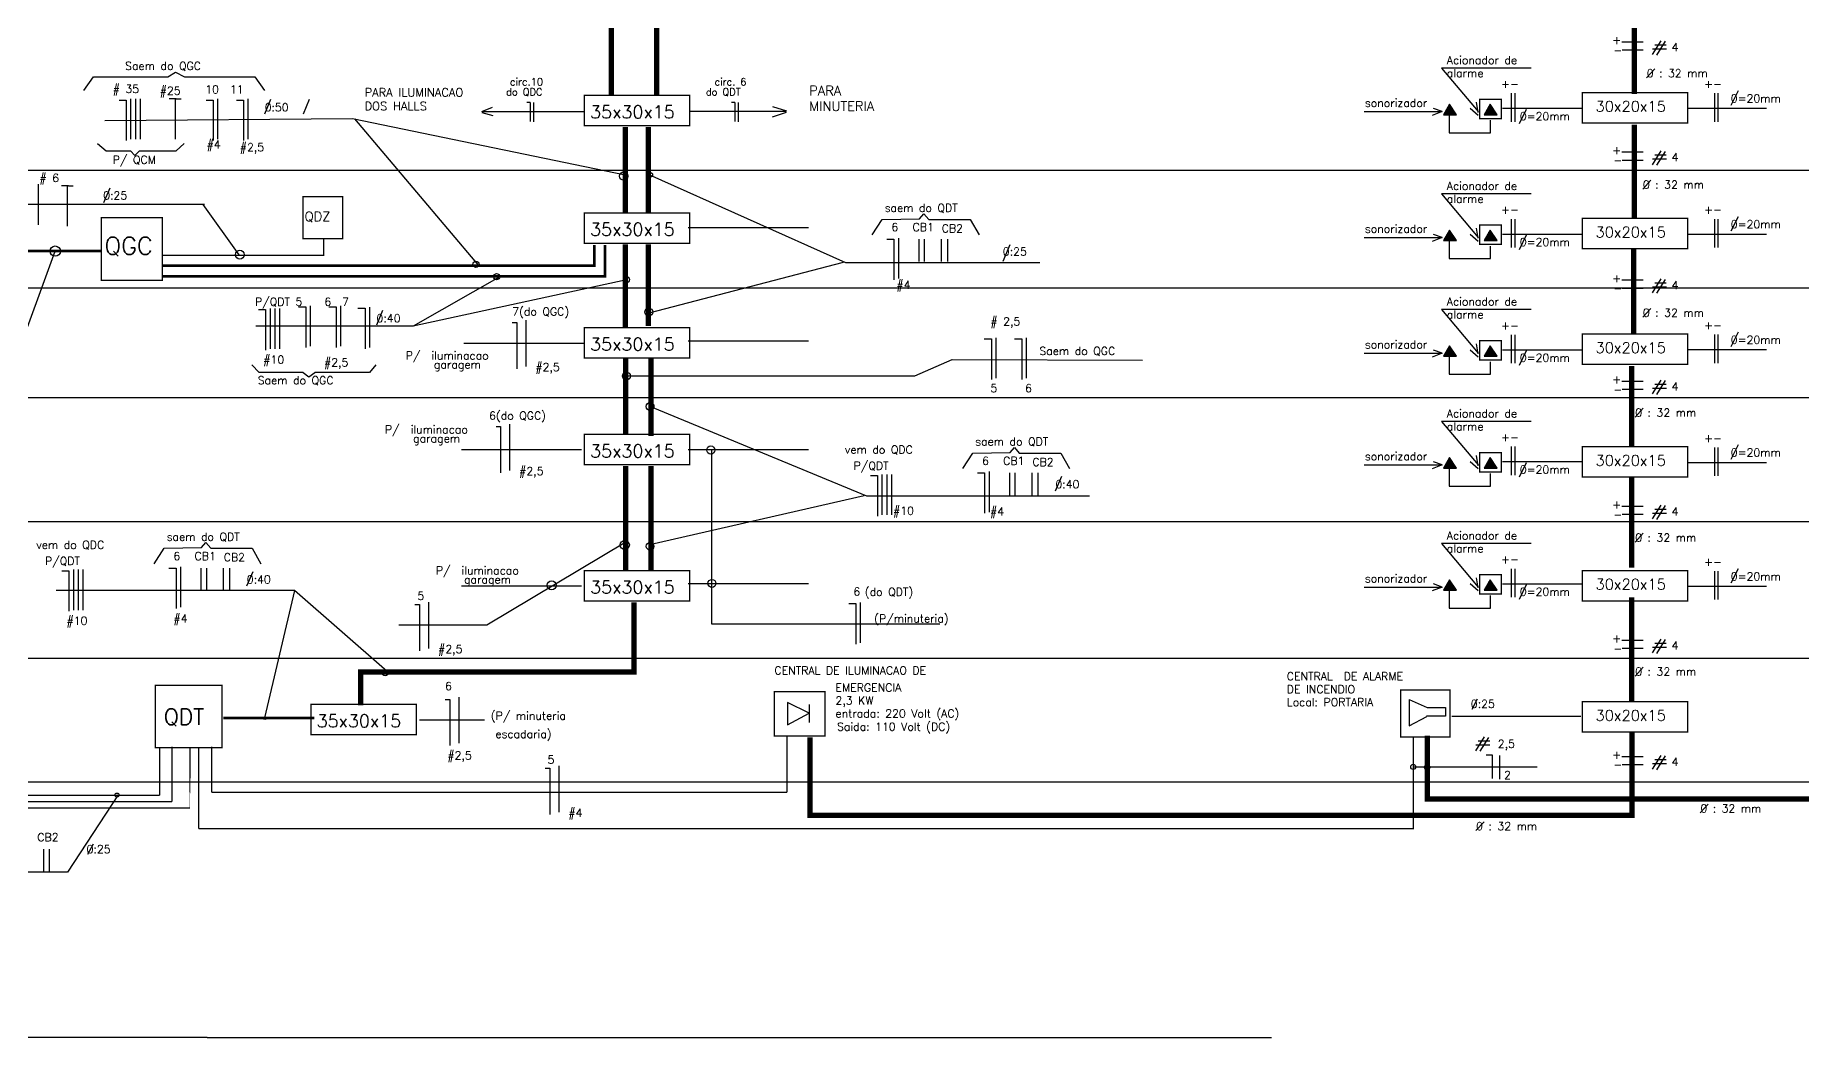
# Model space of a CAD drawing. Extents: x -0.001 to 0.865, y 0 to 0.597.
# Drawn here: x 0.2189 to 0.4837, y -0.0003 to 0.15 of the extents above; entities that cross this region are included whole.
import ezdxf

# ---------------------------------------------------------------- set-up
doc = ezdxf.new("R2010")
doc.units = 0
doc.header["$LTSCALE"] = 500
doc.header["$MEASUREMENT"] = 0
doc.layers.get('0').update_dxf_attribs({"linetype": 'CONTINUOUS'})
doc.layers.add('DETALHES-DIVERSOS', color=7, linetype='CONTINUOUS')
doc.styles.add('ROMANS', font='ROMANS.SHX', dxfattribs={"height": 30})

# ---------------------------------------------------------------- blocks, each defined once
blk = doc.blocks.new('*X13')
at = {"color": 0}
for p, q in [((7835.8, 1648.7), (7864.2, 1677.1)), ((7836.6, 1652.9), (7862.8, 1679.2)), ((7837.7, 1648.7), (7864.9, 1676)), ((7839.2, 1657.5), (7862.1, 1680.3)), ((7841.1, 1648.7), (7866.3, 1673.9)), ((7843, 1648.7), (7867.1, 1672.8)), ((7844.2, 1665.8), (7860.7, 1682.4)), ((7846.4, 1648.7), (7868.4, 1670.7)), ((7846.8, 1670.4), (7860, 1683.5)), ((7848.3, 1648.7), (7869.2, 1669.6)), ((7851.7, 1648.7), (7870.5, 1667.5)), ((7851.8, 1678.7), (7858.6, 1685.6)), ((7853.6, 1648.7), (7871.3, 1666.4)), ((7854.4, 1683.3), (7857.9, 1686.7)), ((7857, 1648.7), (7872.6, 1664.3)), ((7858.9, 1648.7), (7873.4, 1663.2)), ((7862.3, 1648.7), (7874.7, 1661.1)), ((7864.2, 1648.7), (7875.5, 1660)), ((7867.6, 1648.7), (7876.8, 1657.9)), ((7869.5, 1648.7), (7877.6, 1656.8)), ((7872.9, 1648.7), (7878.9, 1654.7)), ((7874.8, 1648.7), (7879.7, 1653.6)), ((7878.2, 1648.7), (7881, 1651.5)), ((7880.1, 1648.7), (7881.8, 1650.4))]:
    blk.add_line(p, q, dxfattribs=at)

msp = doc.modelspace()

# ---------------------------------------------------------------- linework, layer by layer
at = {"layer": 'DETALHES-DIVERSOS'}
for p, q in [((0.45676, 0.14901), (0.45997, 0.14901)), ((0.46263, 0.14918), (0.46133, 0.1471)), ((0.46171, 0.14858), (0.46344, 0.14858)), ((0.46327, 0.1491), (0.46197, 0.14702)), ((0.45684, 0.1478), (0.45997, 0.1478)), ((0.46138, 0.14797), (0.46346, 0.14797)), ((0.22616, 0.1417), (0.22761, 0.14376)), ((0.22761, 0.14376), (0.23879, 0.14376)), ((0.23879, 0.14376), (0.2399, 0.14448)), ((0.2399, 0.14448), (0.24128, 0.14376)), ((0.24128, 0.14376), (0.25184, 0.14376)), ((0.25184, 0.14376), (0.25329, 0.1417)), ((0.44318, 0.14508), (0.42972, 0.14508)), ((0.42972, 0.14508), (0.43522, 0.13854)), ((0.46171, 0.14495), (0.46048, 0.14363)), ((0.23324, 0.13439), (0.23324, 0.14046)), ((0.23396, 0.13439), (0.23396, 0.14046)), ((0.23467, 0.13439), (0.23467, 0.14046)), ((0.24003, 0.14046), (0.23896, 0.14046)), ((0.23985, 0.14046), (0.23985, 0.13439)), ((0.24003, 0.14046), (0.24075, 0.14046)), ((0.24629, 0.13439), (0.24629, 0.14046)), ((0.25084, 0.13439), (0.25084, 0.14046)), ((0.44021, 0.14129), (0.44021, 0.13702)), ((0.44072, 0.14129), (0.44072, 0.13702)), ((0.47066, 0.14129), (0.47066, 0.13702)), ((0.47116, 0.14129), (0.47116, 0.13702)), ((0.47421, 0.14166), (0.47312, 0.13948)), ((0.23146, 0.14028), (0.23253, 0.14028)), ((0.23253, 0.14028), (0.23253, 0.13421)), ((0.2445, 0.14028), (0.24557, 0.14028)), ((0.24557, 0.14028), (0.24557, 0.13421)), ((0.24906, 0.14028), (0.25013, 0.14028)), ((0.25013, 0.14028), (0.25013, 0.13421)), ((0.25419, 0.14034), (0.25327, 0.13817)), ((0.25998, 0.14034), (0.25907, 0.13817)), ((0.28583, 0.13841), (0.28748, 0.13796)), ((0.28585, 0.13854), (0.28743, 0.13921)), ((0.2931, 0.13992), (0.29258, 0.13992)), ((0.2931, 0.13992), (0.2931, 0.13708)), ((0.29362, 0.13992), (0.29362, 0.13699)), ((0.32379, 0.13992), (0.32327, 0.13992)), ((0.32379, 0.13992), (0.32379, 0.13708)), ((0.3243, 0.13992), (0.3243, 0.13699)), ((0.33147, 0.13839), (0.32941, 0.13771)), ((0.33157, 0.13859), (0.32951, 0.13928)), ((0.41814, 0.13854), (0.42984, 0.13854)), ((0.42984, 0.13854), (0.42832, 0.13795)), ((0.42984, 0.13854), (0.42855, 0.13901)), ((0.43096, 0.13965), (0.43004, 0.13808)), ((0.43004, 0.13808), (0.43199, 0.13808)), ((0.43089, 0.13807), (0.43089, 0.13538)), ((0.43199, 0.13808), (0.43096, 0.13965)), ((0.43522, 0.13795), (0.43405, 0.13901)), ((0.43522, 0.13842), (0.43499, 0.13994)), ((0.43705, 0.13965), (0.43612, 0.13808)), ((0.43612, 0.13808), (0.43808, 0.13808)), ((0.43808, 0.13808), (0.43705, 0.13965)), ((0.44246, 0.13887), (0.44137, 0.13669)), ((0.26646, 0.13748), (0.22934, 0.13717)), ((0.30735, 0.129), (0.26646, 0.13748)), ((0.26677, 0.13748), (0.28533, 0.11549)), ((0.43089, 0.13538), (0.4371, 0.13538)), ((0.4371, 0.13538), (0.4371, 0.13725)), ((0.22823, 0.13376), (0.22952, 0.13264)), ((0.22952, 0.13264), (0.23318, 0.13264)), ((0.23318, 0.13264), (0.23383, 0.13194)), ((0.23383, 0.13194), (0.23454, 0.13264)), ((0.23454, 0.13264), (0.24002, 0.13264)), ((0.24002, 0.13264), (0.2412, 0.13376)), ((0.45676, 0.13249), (0.45997, 0.13249)), ((0.46263, 0.13266), (0.46133, 0.13058)), ((0.46327, 0.13258), (0.46197, 0.1305)), ((0.02056, 0.12978), (0.66007, 0.12978)), ((0.45684, 0.13128), (0.45997, 0.13128)), ((0.46138, 0.13145), (0.46346, 0.13145)), ((0.46171, 0.13206), (0.46344, 0.13206)), ((0.21937, 0.12157), (0.21937, 0.12764)), ((0.22388, 0.12743), (0.22281, 0.12743)), ((0.2237, 0.12743), (0.2237, 0.12136)), ((0.22388, 0.12743), (0.2246, 0.12743)), ((0.31089, 0.1291), (0.34039, 0.11592)), ((0.46113, 0.12824), (0.45991, 0.12692)), ((0.24426, 0.12459), (0.21438, 0.12459)), ((0.23006, 0.12705), (0.22914, 0.12488)), ((0.24947, 0.11706), (0.24408, 0.12459)), ((0.44318, 0.12622), (0.42972, 0.12622)), ((0.42972, 0.12622), (0.43522, 0.11967)), ((0.34439, 0.12006), (0.34588, 0.12238)), ((0.34588, 0.12238), (0.35146, 0.12248)), ((0.35146, 0.12248), (0.35211, 0.12322)), ((0.35211, 0.12322), (0.35286, 0.12238)), ((0.35286, 0.12238), (0.35909, 0.12238)), ((0.35909, 0.12238), (0.3604, 0.12006)), ((0.44021, 0.12243), (0.44021, 0.11815)), ((0.44072, 0.12243), (0.44072, 0.11815)), ((0.47066, 0.12243), (0.47066, 0.11815)), ((0.47116, 0.12243), (0.47116, 0.11815)), ((0.47421, 0.12279), (0.47312, 0.12062)), ((0.34658, 0.11941), (0.34765, 0.11941)), ((0.34765, 0.11941), (0.34765, 0.11334)), ((0.34836, 0.11352), (0.34836, 0.11959)), ((0.35137, 0.11941), (0.35137, 0.11606)), ((0.3522, 0.11941), (0.3522, 0.11606)), ((0.35472, 0.11941), (0.35472, 0.11606)), ((0.35565, 0.11941), (0.35565, 0.11606)), ((0.41814, 0.11967), (0.42984, 0.11967)), ((0.42984, 0.11967), (0.42832, 0.11909)), ((0.42984, 0.11967), (0.42855, 0.12014)), ((0.43096, 0.12078), (0.43004, 0.11922)), ((0.43004, 0.11922), (0.43199, 0.11922)), ((0.43089, 0.1192), (0.43089, 0.11652)), ((0.43199, 0.11922), (0.43096, 0.12078)), ((0.43522, 0.11909), (0.43405, 0.12014)), ((0.43522, 0.11955), (0.43499, 0.12107)), ((0.43705, 0.12078), (0.43612, 0.11922)), ((0.43612, 0.11922), (0.43808, 0.11922)), ((0.43808, 0.11922), (0.43705, 0.12078)), ((0.44246, 0.12), (0.44137, 0.11783)), ((0.21592, 0.10128), (0.2219, 0.11762)), ((0.36501, 0.11859), (0.36397, 0.11606)), ((0.4371, 0.11652), (0.4371, 0.11839)), ((0.28879, 0.11392), (0.27558, 0.10638)), ((0.34004, 0.11592), (0.31089, 0.1083)), ((0.34039, 0.11592), (0.36954, 0.11592)), ((0.43089, 0.11652), (0.4371, 0.11652)), ((0.02056, 0.11214), (0.66007, 0.11214)), ((0.30735, 0.11329), (0.27558, 0.10638)), ((0.45676, 0.1133), (0.45997, 0.1133)), ((0.45684, 0.11208), (0.45997, 0.11208)), ((0.46263, 0.11346), (0.46133, 0.11138)), ((0.46138, 0.11226), (0.46346, 0.11226)), ((0.46171, 0.11286), (0.46344, 0.11286)), ((0.46327, 0.11338), (0.46197, 0.1113)), ((0.25237, 0.10885), (0.25344, 0.10885)), ((0.25344, 0.10885), (0.25344, 0.10278)), ((0.25416, 0.10296), (0.25416, 0.10903)), ((0.25487, 0.10296), (0.25487, 0.10903)), ((0.25559, 0.10296), (0.25559, 0.10903)), ((0.25837, 0.10926), (0.25945, 0.10926)), ((0.25945, 0.10926), (0.25945, 0.10319)), ((0.26016, 0.10337), (0.26016, 0.10944)), ((0.26293, 0.10926), (0.264, 0.10926)), ((0.264, 0.10926), (0.264, 0.10319)), ((0.26472, 0.10337), (0.26472, 0.10944)), ((0.26728, 0.10905), (0.26835, 0.10905)), ((0.26835, 0.10905), (0.26835, 0.10299)), ((0.26906, 0.10316), (0.26906, 0.10923)), ((0.27096, 0.1087), (0.27004, 0.10653)), ((0.44318, 0.10886), (0.42972, 0.10886)), ((0.42972, 0.10886), (0.43522, 0.10232)), ((0.46113, 0.10904), (0.45991, 0.10773)), ((0.27558, 0.10638), (0.25199, 0.10638)), ((0.29041, 0.10691), (0.2911, 0.10691)), ((0.2911, 0.10691), (0.2911, 0.09998)), ((0.29249, 0.10032), (0.29249, 0.10726)), ((0.36117, 0.10446), (0.36225, 0.10446)), ((0.36225, 0.10446), (0.36225, 0.09839)), ((0.36296, 0.09857), (0.36296, 0.10464)), ((0.36573, 0.10446), (0.3668, 0.10446)), ((0.3668, 0.10446), (0.3668, 0.09839)), ((0.36752, 0.09857), (0.36752, 0.10464)), ((0.43096, 0.10343), (0.43004, 0.10186)), ((0.43199, 0.10186), (0.43096, 0.10343)), ((0.43522, 0.1022), (0.43499, 0.10372)), ((0.43705, 0.10343), (0.43612, 0.10186)), ((0.43808, 0.10186), (0.43705, 0.10343)), ((0.44021, 0.10508), (0.44021, 0.1008)), ((0.44072, 0.10508), (0.44072, 0.1008)), ((0.47066, 0.1051), (0.47066, 0.10083)), ((0.47116, 0.1051), (0.47116, 0.10083)), ((0.47421, 0.10546), (0.47312, 0.10329)), ((0.3508, 0.09894), (0.35635, 0.10136)), ((0.35635, 0.10136), (0.38492, 0.10127)), ((0.41814, 0.10232), (0.42984, 0.10232)), ((0.42984, 0.10232), (0.42832, 0.10174)), ((0.42984, 0.10232), (0.42855, 0.10279)), ((0.43004, 0.10186), (0.43199, 0.10186)), ((0.43089, 0.10185), (0.43089, 0.09917)), ((0.43522, 0.10174), (0.43405, 0.10279)), ((0.43612, 0.10186), (0.43808, 0.10186)), ((0.4371, 0.09917), (0.4371, 0.10104)), ((0.44246, 0.10265), (0.44137, 0.10048)), ((0.25246, 0.09943), (0.25137, 0.10058)), ((0.25907, 0.09943), (0.25246, 0.09943)), ((0.25907, 0.09943), (0.25992, 0.09876)), ((0.25992, 0.09876), (0.26083, 0.09943)), ((0.26901, 0.09943), (0.26083, 0.09943)), ((0.26998, 0.10058), (0.26901, 0.09943)), ((0.30742, 0.09894), (0.3508, 0.09894)), ((0.43089, 0.09917), (0.4371, 0.09917)), ((0.45676, 0.09812), (0.45997, 0.09812)), ((0.46263, 0.09828), (0.46133, 0.0962)), ((0.46327, 0.0982), (0.46197, 0.09612)), ((0.02056, 0.09569), (0.66007, 0.09569)), ((0.45684, 0.0969), (0.45997, 0.0969)), ((0.46138, 0.09708), (0.46346, 0.09708)), ((0.46171, 0.09768), (0.46344, 0.09768)), ((0.31089, 0.09443), (0.34351, 0.08091)), ((0.45998, 0.09405), (0.45876, 0.09274)), ((0.28798, 0.09131), (0.28867, 0.09131)), ((0.28867, 0.09131), (0.28867, 0.08438)), ((0.29006, 0.08472), (0.29006, 0.09166)), ((0.44318, 0.09209), (0.42972, 0.09209)), ((0.42972, 0.09209), (0.43522, 0.08555)), ((0.32029, 0.08784), (0.32029, 0.06173)), ((0.35946, 0.08734), (0.36505, 0.08743)), ((0.36505, 0.08743), (0.3657, 0.08818)), ((0.3657, 0.08818), (0.36644, 0.08734)), ((0.44021, 0.08831), (0.44021, 0.08403)), ((0.44072, 0.08831), (0.44072, 0.08403)), ((0.47066, 0.08819), (0.47066, 0.08391)), ((0.47116, 0.08819), (0.47116, 0.08391)), ((0.47421, 0.08855), (0.47312, 0.08637)), ((0.35797, 0.08502), (0.35946, 0.08734)), ((0.36644, 0.08734), (0.37268, 0.08734)), ((0.37268, 0.08734), (0.37398, 0.08502)), ((0.41814, 0.08555), (0.42984, 0.08555)), ((0.42984, 0.08555), (0.42832, 0.08496)), ((0.42984, 0.08555), (0.42855, 0.08602)), ((0.43096, 0.08666), (0.43004, 0.08509)), ((0.43004, 0.08509), (0.43199, 0.08509)), ((0.43089, 0.08508), (0.43089, 0.08239)), ((0.43199, 0.08509), (0.43096, 0.08666)), ((0.43522, 0.08496), (0.43405, 0.08602)), ((0.43522, 0.08543), (0.43499, 0.08695)), ((0.43705, 0.08666), (0.43612, 0.08509)), ((0.43612, 0.08509), (0.43808, 0.08509)), ((0.43808, 0.08509), (0.43705, 0.08666)), ((0.44246, 0.08588), (0.44137, 0.08371)), ((0.34411, 0.08395), (0.34518, 0.08395)), ((0.34518, 0.08395), (0.34518, 0.07789)), ((0.34589, 0.07806), (0.34589, 0.08413)), ((0.34661, 0.07806), (0.34661, 0.08413)), ((0.34732, 0.07806), (0.34732, 0.08413)), ((0.36016, 0.08437), (0.36124, 0.08437)), ((0.36124, 0.08437), (0.36124, 0.0783)), ((0.36195, 0.07848), (0.36195, 0.08455)), ((0.36495, 0.08436), (0.36495, 0.08102)), ((0.36579, 0.08436), (0.36579, 0.08102)), ((0.3683, 0.08436), (0.3683, 0.08102)), ((0.36924, 0.08436), (0.36924, 0.08102)), ((0.37275, 0.08381), (0.37183, 0.08164)), ((0.43089, 0.08239), (0.4371, 0.08239)), ((0.4371, 0.08239), (0.4371, 0.08426)), ((0.34317, 0.08091), (0.31123, 0.07363)), ((0.34351, 0.08091), (0.36989, 0.08091)), ((0.36989, 0.08091), (0.37696, 0.08091)), ((0.46263, 0.07953), (0.46133, 0.07745)), ((0.02056, 0.07707), (0.66007, 0.07707)), ((0.45676, 0.07937), (0.45997, 0.07937)), ((0.45684, 0.07815), (0.45997, 0.07815)), ((0.46138, 0.07833), (0.46346, 0.07833)), ((0.46171, 0.07893), (0.46344, 0.07893)), ((0.46327, 0.07945), (0.46197, 0.07737)), ((0.45998, 0.0753), (0.45876, 0.07399)), ((0.23673, 0.07074), (0.23822, 0.07306)), ((0.23822, 0.07306), (0.24381, 0.07315)), ((0.24381, 0.07315), (0.24446, 0.0739)), ((0.24446, 0.0739), (0.2452, 0.07306)), ((0.2452, 0.07306), (0.25144, 0.07306)), ((0.25144, 0.07306), (0.25274, 0.07074)), ((0.30742, 0.07398), (0.28659, 0.0615)), ((0.44318, 0.07378), (0.42972, 0.07378)), ((0.42972, 0.07378), (0.43522, 0.06723)), ((0.22287, 0.06967), (0.22394, 0.06967)), ((0.22394, 0.06967), (0.22394, 0.06361)), ((0.22466, 0.06379), (0.22466, 0.06985)), ((0.22537, 0.06379), (0.22537, 0.06985)), ((0.22608, 0.06379), (0.22608, 0.06985)), ((0.23892, 0.07009), (0.24, 0.07009)), ((0.24, 0.07009), (0.24, 0.06402)), ((0.24071, 0.0642), (0.24071, 0.07027)), ((0.24371, 0.07009), (0.24371, 0.06674)), ((0.24455, 0.07009), (0.24455, 0.06674)), ((0.24707, 0.07009), (0.24707, 0.06674)), ((0.248, 0.07009), (0.248, 0.06674)), ((0.25151, 0.06953), (0.25059, 0.06736)), ((0.44021, 0.06999), (0.44021, 0.06572)), ((0.44072, 0.06999), (0.44072, 0.06572)), ((0.47066, 0.06962), (0.47066, 0.06535)), ((0.47116, 0.06962), (0.47116, 0.06535)), ((0.47421, 0.06998), (0.47312, 0.06781)), ((0.25778, 0.0667), (0.22203, 0.0667)), ((0.25778, 0.0667), (0.25327, 0.04763)), ((0.27167, 0.05456), (0.25778, 0.0667)), ((0.41814, 0.06723), (0.42984, 0.06723)), ((0.42984, 0.06723), (0.42832, 0.06665)), ((0.42984, 0.06723), (0.42855, 0.0677)), ((0.43096, 0.06834), (0.43004, 0.06678)), ((0.43004, 0.06678), (0.43199, 0.06678)), ((0.43089, 0.06677), (0.43089, 0.06408)), ((0.43199, 0.06678), (0.43096, 0.06834)), ((0.43522, 0.06665), (0.43405, 0.0677)), ((0.43522, 0.06712), (0.43499, 0.06864)), ((0.43705, 0.06834), (0.43612, 0.06678)), ((0.43612, 0.06678), (0.43808, 0.06678)), ((0.43808, 0.06678), (0.43705, 0.06834)), ((0.44246, 0.06756), (0.44137, 0.06539)), ((0.27583, 0.06462), (0.27653, 0.06462)), ((0.27653, 0.06462), (0.27653, 0.05768)), ((0.27791, 0.05803), (0.27791, 0.06496)), ((0.34086, 0.06476), (0.34193, 0.06476)), ((0.34193, 0.06476), (0.34193, 0.05869)), ((0.34264, 0.05887), (0.34264, 0.06494)), ((0.43089, 0.06408), (0.4371, 0.06408)), ((0.4371, 0.06408), (0.4371, 0.06595)), ((0.28659, 0.0615), (0.2734, 0.0615)), ((0.32029, 0.06173), (0.3545, 0.06173)), ((0.45676, 0.05928), (0.45997, 0.05928)), ((0.46263, 0.05944), (0.46133, 0.05736)), ((0.46171, 0.05884), (0.46344, 0.05884)), ((0.46327, 0.05936), (0.46197, 0.05728)), ((0.02056, 0.05658), (0.66007, 0.05658)), ((0.45684, 0.05806), (0.45997, 0.05806)), ((0.46138, 0.05824), (0.46346, 0.05824)), ((0.45998, 0.05521), (0.45876, 0.0539)), ((0.28034, 0.0504), (0.28104, 0.0504)), ((0.28104, 0.0504), (0.28104, 0.04347)), ((0.28243, 0.04382), (0.28243, 0.05075)), ((0.42491, 0.05036), (0.42491, 0.04643)), ((0.42491, 0.05036), (0.4276, 0.04918)), ((0.43511, 0.05041), (0.43428, 0.0489)), ((0.3317, 0.04995), (0.3317, 0.04659)), ((0.33491, 0.04835), (0.3317, 0.04995)), ((0.3317, 0.04659), (0.33491, 0.04835)), ((0.33491, 0.04965), (0.33491, 0.04693)), ((0.42491, 0.04643), (0.42753, 0.04781)), ((0.43036, 0.04788), (0.42747, 0.04788)), ((0.4276, 0.04918), (0.43036, 0.04918)), ((0.43036, 0.04918), (0.43036, 0.04788)), ((0.27653, 0.04732), (0.28625, 0.04732)), ((0.43615, 0.04477), (0.43485, 0.04269)), ((0.4349, 0.04357), (0.43699, 0.04357)), ((0.43523, 0.04417), (0.43697, 0.04417)), ((0.43679, 0.04469), (0.43549, 0.04261)), ((0.29536, 0.04006), (0.29605, 0.04006)), ((0.29605, 0.04006), (0.29605, 0.03313)), ((0.29744, 0.03348), (0.29744, 0.04041)), ((0.42551, 0.04027), (0.44409, 0.04027)), ((0.43645, 0.04209), (0.43732, 0.04209)), ((0.43732, 0.04209), (0.43732, 0.03854)), ((0.43844, 0.042), (0.43844, 0.03845)), ((0.45676, 0.04183), (0.45997, 0.04183)), ((0.45684, 0.04062), (0.45997, 0.04062)), ((0.46263, 0.042), (0.46133, 0.03991)), ((0.46138, 0.04079), (0.46346, 0.04079)), ((0.46171, 0.0414), (0.46344, 0.0414)), ((0.46327, 0.04192), (0.46197, 0.03984)), ((0.66007, 0.03796), (0.12669, 0.03796)), ((0.23132, 0.03607), (0.22372, 0.02447)), ((0.46974, 0.03469), (0.46852, 0.03337)), ((0.43613, 0.03204), (0.43491, 0.03072)), ((0.22013, 0.02792), (0.22013, 0.02457)), ((0.22096, 0.02792), (0.22096, 0.02457)), ((0.22759, 0.02869), (0.22675, 0.02711)), ((0.22372, 0.02447), (0.20412, 0.02447)), ((0.24467, -0.00034), (-0.00068, -0.00034)), ((0.24467, -0.00034), (0.40425, -0.00034))]:
    msp.add_line(p, q, dxfattribs=at)
at = {"layer": 'DETALHES-DIVERSOS', "flags": 128}
for points, const_width in [([(0.30528, 0.15673), (0.30528, 0.14109)], 0.0008), ([(0.31209, 0.15639), (0.31209, 0.14109)], 0.0008), ([(0.45864, 0.14119), (0.45864, 0.15688)], 0.0008), ([(0.30121, 0.13854), (0.28585, 0.13854), (0.28672, 0.13854)], 0.0002), ([(0.31708, 0.13858), (0.33153, 0.13858)], 0.0002), ([(0.43889, 0.13902), (0.45084, 0.13902)], 0.0002), ([(0.46653, 0.13902), (0.47848, 0.13902)], 0.0002), ([(0.30735, 0.13622), (0.30735, 0.12334)], 0.0008), ([(0.31081, 0.13622), (0.31081, 0.12334)], 0.0008), ([(0.45864, 0.12244), (0.45864, 0.1366)], 0.0008), ([(0.26216, 0.1195), (0.26216, 0.11699), (0.23794, 0.11699)], 0.0002), ([(0.31679, 0.12112), (0.33484, 0.12112)], 0.0002), ([(0.43889, 0.12016), (0.45084, 0.12016)], 0.0002), ([(0.46653, 0.12016), (0.47848, 0.12016)], 0.0002), ([(0.21403, 0.11762), (0.22882, 0.11762)], 0.0004), ([(0.23794, 0.11542), (0.30274, 0.11542), (0.30274, 0.11856)], 0.0004), ([(0.23794, 0.11385), (0.30431, 0.11385), (0.30431, 0.11856)], 0.0004), ([(0.30735, 0.11863), (0.30735, 0.10606)], 0.0008), ([(0.31081, 0.11863), (0.31081, 0.10638)], 0.0008), ([(0.45857, 0.11791), (0.45857, 0.10518)], 0.0008), ([(0.28312, 0.10379), (0.30117, 0.10379)], 0.0002), ([(0.31679, 0.10414), (0.33484, 0.10414)], 0.0002), ([(0.30742, 0.10171), (0.30742, 0.09027)], 0.0008), ([(0.31123, 0.10171), (0.31123, 0.08992)], 0.0008), ([(0.43889, 0.10281), (0.45084, 0.10281)], 0.0002), ([(0.45826, 0.1004), (0.45826, 0.08831)], 0.0008), ([(0.46653, 0.10283), (0.47848, 0.10283)], 0.0002), ([(0.28277, 0.08784), (0.30082, 0.08784)], 0.0002), ([(0.31679, 0.08784), (0.33484, 0.08784)], 0.0002), ([(0.30742, 0.08542), (0.30742, 0.06982)], 0.0008), ([(0.31123, 0.08542), (0.31123, 0.06982)], 0.0008), ([(0.43889, 0.08603), (0.45084, 0.08603)], 0.0002), ([(0.46653, 0.08591), (0.47848, 0.08591)], 0.0002), ([(0.45826, 0.08385), (0.45826, 0.07016)], 0.0008), ([(0.28277, 0.06739), (0.30082, 0.06739)], 0.0002), ([(0.31679, 0.06774), (0.33484, 0.06774)], 0.0002), ([(0.43889, 0.06772), (0.45084, 0.06772)], 0.0002), ([(0.46653, 0.06735), (0.47848, 0.06735)], 0.0002), ([(0.26769, 0.0495), (0.26769, 0.05451), (0.30868, 0.05451), (0.30868, 0.06496)], 0.0008), ([(0.45826, 0.0657), (0.45826, 0.0501)], 0.0008), ([(0.43128, 0.04786), (0.45068, 0.04786)], 0.0002), ([(0.45832, 0.04539), (0.45832, 0.03298), (0.33505, 0.03298), (0.33505, 0.0447)], 0.0008), ([(0.42762, 0.04494), (0.42762, 0.03543), (0.53009, 0.03543), (0.53009, 0.04494)], 0.0008), ([(0.24342, 0.0332), (0.24342, 0.04323)], 0.0002), ([(0.42551, 0.04478), (0.42551, 0.03099), (0.41917, 0.03099)], 0.0002), ([(0.30059, 0.03644), (0.3316, 0.03644)], 0.0002), ([(0.24342, 0.0332), (0.24342, 0.03098)], 0.0002), ([(0.41917, 0.03099), (0.24342, 0.03099)], 0.0002)]:
    msp.add_lwpolyline(points, dxfattribs=dict(at, const_width=const_width))
at = {"layer": 'DETALHES-DIVERSOS', "const_width": 0.0002, "flags": 128}
for points in [[(0.30122, 0.14098), (0.30122, 0.13643), (0.31701, 0.13643), (0.31701, 0.14098)], [(0.43873, 0.13749), (0.43873, 0.14041), (0.43546, 0.14041), (0.43546, 0.13749)], [(0.45084, 0.1414), (0.45084, 0.13685), (0.46664, 0.13685), (0.46664, 0.1414)], [(0.25902, 0.12579), (0.25902, 0.1195), (0.26499, 0.1195), (0.26499, 0.12579)], [(0.22882, 0.12264), (0.22882, 0.11322), (0.23794, 0.11322), (0.23794, 0.12264)], [(0.30122, 0.12336), (0.30122, 0.11881), (0.31701, 0.11881), (0.31701, 0.12336)], [(0.45084, 0.12253), (0.45084, 0.11798), (0.46664, 0.11798), (0.46664, 0.12253)], [(0.43873, 0.11862), (0.43873, 0.12154), (0.43546, 0.12154), (0.43546, 0.11862)], [(0.30122, 0.10615), (0.30122, 0.1016), (0.31701, 0.1016), (0.31701, 0.10615)], [(0.43873, 0.10127), (0.43873, 0.10419), (0.43546, 0.10419), (0.43546, 0.10127)], [(0.45084, 0.1052), (0.45084, 0.10065), (0.46664, 0.10065), (0.46664, 0.1052)], [(0.30122, 0.09013), (0.30122, 0.08558), (0.31701, 0.08558), (0.31701, 0.09013)], [(0.43873, 0.0845), (0.43873, 0.08742), (0.43546, 0.08742), (0.43546, 0.0845)], [(0.45084, 0.08829), (0.45084, 0.08374), (0.46664, 0.08374), (0.46664, 0.08829)], [(0.30122, 0.06971), (0.30122, 0.06516), (0.31701, 0.06516), (0.31701, 0.06971)], [(0.43873, 0.06618), (0.43873, 0.0691), (0.43546, 0.0691), (0.43546, 0.06618)], [(0.45084, 0.06972), (0.45084, 0.06517), (0.46664, 0.06517), (0.46664, 0.06972)], [(0.23691, 0.05252), (0.23691, 0.04316), (0.2469, 0.04316), (0.2469, 0.05252)], [(0.3297, 0.05157), (0.3297, 0.04489), (0.3373, 0.04489), (0.3373, 0.05157)], [(0.42361, 0.05182), (0.42361, 0.04477), (0.43103, 0.04477), (0.43103, 0.05182)], [(0.26022, 0.04965), (0.26022, 0.0451), (0.27601, 0.0451), (0.27601, 0.04965)], [(0.45084, 0.05005), (0.45084, 0.0455), (0.46664, 0.0455), (0.46664, 0.05005)]]:
    msp.add_lwpolyline(points, close=True, dxfattribs=at)
at = {"layer": 'DETALHES-DIVERSOS'}
for points, const_width in [([(0.24707, 0.04762), (0.26073, 0.04762)], 0.0004), ([(0.23753, 0.04316), (0.23753, 0.03599)], 0.0002), ([(0.23938, 0.04328), (0.23938, 0.03507)], 0.0002), ([(0.24535, 0.04329), (0.24535, 0.03644)], 0.0002), ([(0.3316, 0.03644), (0.3316, 0.0448)], 0.0002), ([(0.23938, 0.03507), (0.18817, 0.03507)], 0.0002), ([(0.23753, 0.03599), (0.20786, 0.03599)], 0.0002), ([(0.24535, 0.03644), (0.30059, 0.03644)], 0.0002), ([(0.23909, 0.03412), (0.12667, 0.03412)], 0.0002), ([(0.23909, 0.03412), (0.24212, 0.03412)], 0.0002)]:
    msp.add_lwpolyline(points, dxfattribs=dict(at, const_width=const_width))
at = {"layer": 'DETALHES-DIVERSOS', "const_width": 0.0002}
msp.add_lwpolyline([(0.24212, 0.03412), (0.24212, 0.04316)], close=True, dxfattribs=at)
at = {"layer": 'DETALHES-DIVERSOS'}
for centre, radius in [((0.30712, 0.12887), 0.00062), ((0.31107, 0.12907), 0.000378), ((0.2219, 0.11762), 0.000774), ((0.24956, 0.11709), 0.000654), ((0.28497, 0.11564), 0.000463), ((0.28807, 0.11378), 0.000463), ((0.30754, 0.11336), 0.000463), ((0.31088, 0.10848), 0.000597), ((0.30753, 0.09888), 0.000597), ((0.31107, 0.09432), 0.000597), ((0.32018, 0.08779), 0.000609), ((0.30729, 0.07355), 0.000681), ((0.31107, 0.07336), 0.000566), ((0.29633, 0.06751), 0.000681), ((0.32035, 0.06779), 0.000592), ((0.27136, 0.05438), 0.000465), ((0.2533, 0.04759), 0.000208), ((0.42551, 0.04027), 0.000388), ((0.42759, 0.04018), 0.000388), ((0.23115, 0.03604), 0.000304)]:
    msp.add_circle(centre, radius, dxfattribs=at)

# ---------------------------------------------------------------- block references
at = {"layer": 'DETALHES-DIVERSOS', "xscale": 4e-05, "yscale": 4e-05, "zscale": 4e-05}
for p in [(0.11668, 0.07213), (0.12276, 0.07213), (0.11668, 0.05327), (0.12276, 0.05327), (0.11668, 0.03591), (0.12276, 0.03591), (0.11668, 0.01914), (0.12276, 0.01914), (0.11668, 0.00083), (0.12276, 0.00083)]:
    msp.add_blockref('*X13', p, dxfattribs=at)

# ---------------------------------------------------------------- texts
at = {"layer": 'DETALHES-DIVERSOS', "style": 'ROMANS'}
for s, height, p in [('+', 0.0012, (0.45535, 0.14868)), ('4', 0.0012, (0.46425, 0.14762)), ('Saem do QGC', 0.0012, (0.23237, 0.1448)), ('Acionador de ', 0.0012, (0.43054, 0.14567)), ('-', 0.0012, (0.45551, 0.14717)), ('circ.10', 0.00108, (0.29007, 0.14247)), ('circ. 6', 0.00108, (0.32075, 0.14247)), ('alarme', 0.0012, (0.43054, 0.14372)), ('+-', 0.0012, (0.43868, 0.14209)), ('0 : 32 mm', 0.0012, (0.46051, 0.1437)), ('+-', 0.0012, (0.46913, 0.14209)), ('# 35', 0.0012, (0.23051, 0.14134)), ('#25', 0.0012, (0.23755, 0.14108)), ('10  11', 0.0012, (0.24438, 0.14128)), ('PARA ILUMINACAO', 0.00126, (0.26827, 0.14079)), (' do QDC', 0.00108, (0.28875, 0.14096)), ('do QDT', 0.00108, (0.31943, 0.14096)), ('PARA ', 0.00144, (0.33494, 0.14097)), ('sonorizador', 0.0012, (0.41826, 0.13924)), ('0=20mm', 0.0012, (0.47312, 0.13992)), ('0:50', 0.0012, (0.25329, 0.13859)), ('DOS HALLS', 0.00126, (0.26827, 0.13875)), ('35x30x15', 0.00192, (0.30209, 0.13754)), ('MINUTERIA', 0.00144, (0.33494, 0.13864)), ('0=20mm', 0.0012, (0.44149, 0.13725)), ('30x20x15', 0.001597, (0.45285, 0.13854)), ('#4', 0.0012, (0.24459, 0.13301)), ('#2,5', 0.0012, (0.24956, 0.1326)), ('+', 0.0012, (0.45535, 0.13216)), ('P/ QCM', 0.0012, (0.23051, 0.13073)), ('-', 0.0012, (0.45551, 0.13065)), ('4', 0.0012, (0.46425, 0.1311)), ('# 6', 0.0012, (0.21953, 0.128)), ('Acionador de ', 0.0012, (0.43054, 0.1268)), ('0 : 32 mm', 0.0012, (0.45994, 0.12699)), ('0:25', 0.0012, (0.22908, 0.12537)), ('saem do QDT', 0.0012, (0.34625, 0.1235)), ('alarme', 0.0012, (0.43054, 0.12486)), ('QDZ', 0.00144, (0.25928, 0.1221)), ('35x30x15', 0.00192, (0.30209, 0.11993)), ('+-', 0.0012, (0.43868, 0.12323)), ('+-', 0.0012, (0.46913, 0.12323)), ('0=20mm', 0.0012, (0.47312, 0.12105)), ('QGC', 0.00264, (0.22928, 0.1171)), ('6', 0.0012, (0.34727, 0.12062)), ('CB1', 0.0012, (0.35044, 0.12062)), ('CB2', 0.0012, (0.35481, 0.12043)), ('sonorizador', 0.0012, (0.41826, 0.12037)), ('0=20mm', 0.0012, (0.44149, 0.11838)), ('30x20x15', 0.001597, (0.45285, 0.11967)), ('0:25', 0.0012, (0.36397, 0.11695)), ('+', 0.0012, (0.45535, 0.11296)), ('#4', 0.0012, (0.34802, 0.11197)), ('-', 0.0012, (0.45551, 0.11145)), ('4', 0.0012, (0.46425, 0.1119)), ('P/QDT 5   6  7', 0.0012, (0.25184, 0.10943)), ('7(do QGC)', 0.0012, (0.29041, 0.10795)), ('Acionador de ', 0.0012, (0.43054, 0.10945)), ('alarme', 0.0012, (0.43054, 0.10751)), ('0 : 32 mm', 0.0012, (0.45994, 0.10779)), ('0:40', 0.0012, (0.27006, 0.10695)), ('# 2,5', 0.0012, (0.36212, 0.10647)), ('+-', 0.0012, (0.43868, 0.10587)), ('+-', 0.0012, (0.46913, 0.1059)), ('35x30x15', 0.00192, (0.30209, 0.10271)), ('sonorizador', 0.0012, (0.41826, 0.10302)), ('30x20x15', 0.001597, (0.45285, 0.10234)), ('0=20mm', 0.0012, (0.47312, 0.10372)), ('#10', 0.0012, (0.25308, 0.10075)), ('#2,5', 0.0012, (0.26219, 0.10033)), ('P/  iluminacao', 0.0012, (0.27444, 0.10136)), ('garagem', 0.0012, (0.27867, 0.10001)), ('#2,5', 0.0012, (0.29388, 0.09963)), ('Saem do QGC', 0.0012, (0.36945, 0.10205)), ('0=20mm', 0.0012, (0.44149, 0.10103)), ('Saem do QGC', 0.0012, (0.25225, 0.09765)), ('+', 0.0012, (0.45535, 0.09779)), ('5', 0.0012, (0.36212, 0.09647)), ('6', 0.0012, (0.36732, 0.09647)), ('-', 0.0012, (0.45551, 0.09627)), ('4', 0.0012, (0.46425, 0.09672)), ('6(do QGC)', 0.0012, (0.28694, 0.09235)), ('Acionador de ', 0.0012, (0.43054, 0.09268)), ('0 : 32 mm', 0.0012, (0.45879, 0.0928)), ('P/  iluminacao', 0.0012, (0.27132, 0.09027)), ('alarme', 0.0012, (0.43054, 0.09073)), ('+-', 0.0012, (0.43868, 0.0891)), ('garagem', 0.0012, (0.27555, 0.08892)), ('35x30x15', 0.00192, (0.30209, 0.08669)), ('vem do QDC', 0.0012, (0.34029, 0.08725)), ('saem do QDT', 0.0012, (0.35983, 0.08846)), ('sonorizador', 0.0012, (0.41826, 0.08625)), ('+-', 0.0012, (0.46913, 0.08898)), ('0=20mm', 0.0012, (0.47312, 0.08681)), ('#2,5', 0.0012, (0.29145, 0.08403)), ('P/QDT', 0.0012, (0.34159, 0.08483)), ('6', 0.0012, (0.36086, 0.08557)), ('CB1', 0.0012, (0.36402, 0.08557)), ('CB2', 0.0012, (0.3684, 0.08539)), ('0=20mm', 0.0012, (0.44149, 0.08426)), ('30x20x15', 0.001597, (0.45285, 0.08543)), ('0:40', 0.0012, (0.37185, 0.08206)), ('#10', 0.0012, (0.34751, 0.07809)), ('+', 0.0012, (0.45535, 0.07903)), ('#4', 0.0012, (0.36205, 0.07797)), ('-', 0.0012, (0.45551, 0.07752)), ('4', 0.0012, (0.46425, 0.07797)), ('vem do QDC', 0.0012, (0.21905, 0.07297)), ('saem do QDT', 0.0012, (0.2386, 0.07418)), ('Acionador de ', 0.0012, (0.43054, 0.07436)), ('0 : 32 mm', 0.0012, (0.45879, 0.07405)), ('P/QDT', 0.0012, (0.22035, 0.07055)), ('6', 0.0012, (0.23962, 0.07129)), ('CB1', 0.0012, (0.24278, 0.07129)), ('CB2', 0.0012, (0.24716, 0.07111)), ('alarme', 0.0012, (0.43054, 0.07242)), ('+-', 0.0012, (0.43868, 0.07079)), ('0:40', 0.0012, (0.25061, 0.06778)), ('P/  iluminacao', 0.0012, (0.27896, 0.06912)), ('sonorizador', 0.0012, (0.41826, 0.06793)), ('+-', 0.0012, (0.46913, 0.07042)), ('0=20mm', 0.0012, (0.47312, 0.06824)), ('5', 0.0012, (0.27618, 0.06531)), ('garagem', 0.0012, (0.28318, 0.06777)), ('35x30x15', 0.00192, (0.30209, 0.06627)), ('6', 0.0012, (0.34155, 0.06596)), ('(do QDT)', 0.0012, (0.34328, 0.06592)), ('0=20mm', 0.0012, (0.44149, 0.06594)), ('30x20x15', 0.001597, (0.45285, 0.06686)), ('#10', 0.0012, (0.22358, 0.06158)), ('#4', 0.0012, (0.23962, 0.06191)), ('(P/minuteria)', 0.0012, (0.34469, 0.06191)), ('#2,5', 0.0012, (0.2793, 0.05734)), ('+', 0.0012, (0.45535, 0.05894)), ('4', 0.0012, (0.46425, 0.05788)), ('-', 0.0012, (0.45551, 0.05743)), ('6', 0.0012, (0.28034, 0.05179)), ('CENTRAL DE ILUMINACAO DE', 0.0012, (0.32973, 0.05414)), ('CENTRAL  DE ALARME', 0.0012, (0.40655, 0.05326)), ('0 : 32 mm', 0.0012, (0.45879, 0.05396)), ('2,3 KW', 0.0012, (0.33888, 0.04962)), ('EMERGENCIA', 0.0012, (0.33888, 0.05156)), ('DE INCENDIO', 0.0012, (0.40655, 0.05132)), ('Local: PORTARIA', 0.0012, (0.40655, 0.04938)), ('QDT', 0.0024, (0.23816, 0.04659)), ('35x30x15', 0.00192, (0.26109, 0.04621)), ('(P/ minuteria', 0.0012, (0.2872, 0.04735)), ('entrada: 220 Volt (AC)', 0.0012, (0.33888, 0.04768)), ('0:25', 0.0012, (0.43414, 0.04911)), ('30x20x15', 0.001597, (0.45285, 0.04719)), ('escadaria)', 0.0012, (0.28789, 0.0446)), ('Saida: 110 Volt (DC)', 0.0012, (0.33911, 0.0457)), ('#2,5', 0.0012, (0.28069, 0.04139)), ('2,5 ', 0.0012, (0.43818, 0.04313)), ('+', 0.0012, (0.45535, 0.0415)), ('5', 0.0012, (0.29571, 0.04076)), ('-', 0.0012, (0.45551, 0.03999)), ('4', 0.0012, (0.46425, 0.04043)), ('2', 0.0012, (0.43914, 0.03845)), ('0 : 32 mm', 0.0012, (0.46855, 0.03344)), ('#4', 0.0012, (0.29883, 0.03278)), ('0 : 32 mm', 0.0012, (0.43494, 0.03078)), ('CB2', 0.0012, (0.2192, 0.02912)), ('0:25', 0.0012, (0.22659, 0.02732))]:
    msp.add_text(s, height=height, dxfattribs=at).set_placement(p)

doc.saveas('drawing.dxf')
